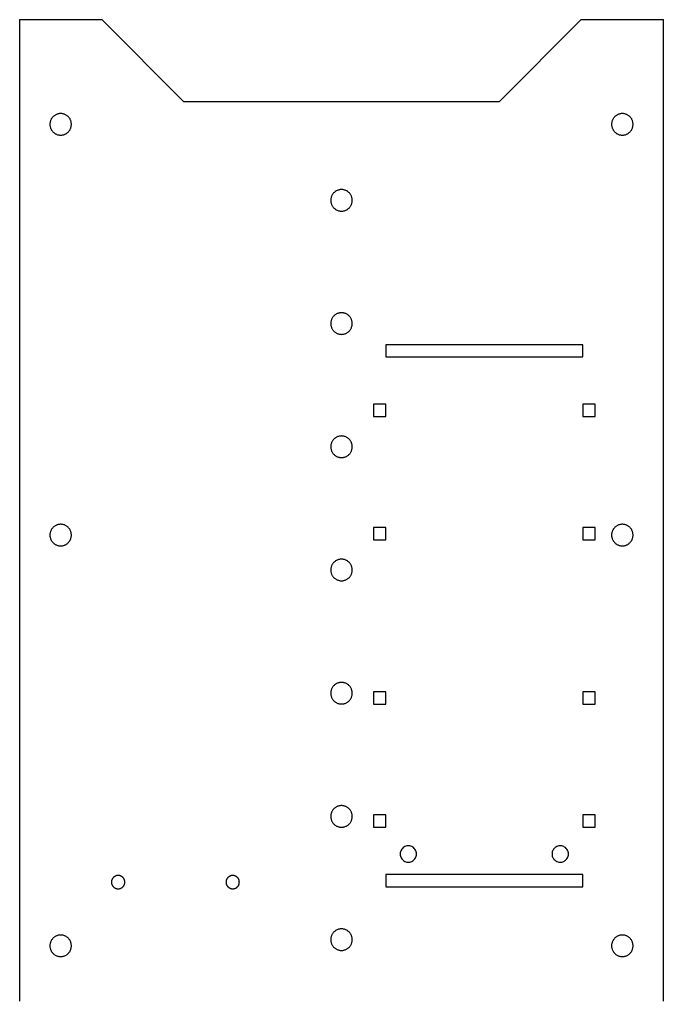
# Model space of a CAD drawing. Extents: x 0 to 785, y 0 to 479.
# Drawn here: x 628 to 784.8, y 239.4 to 478.1 of the extents above; entities that cross this region are included whole.
import ezdxf

# ---------------------------------------------------------------- set-up
doc = ezdxf.new("R2010")
doc.units = 0
doc.layers.add('Layer_1', color=7, linetype='CONTINUOUS')

msp = doc.modelspace()

# ---------------------------------------------------------------- linework, layer by layer
at = {"layer": 'Layer_1', "color": 7}
for p, q in [((628.046677, 478.141093), (648.046679, 478.141093)), ((628.046677, 478.141093), (628.046677, 239.141103)), ((648.046679, 478.141093), (668.046678, 458.141105)), ((744.846677, 458.141105), (764.846677, 478.141093)), ((764.846677, 478.141093), (784.846679, 478.141093)), ((784.846679, 239.141103), (784.846679, 478.141093)), ((744.846677, 458.141105), (668.046678, 458.141105)), ((640.671679, 452.641102), (640.671679, 452.641102)), ((777.471679, 452.641102), (777.471679, 452.641102)), ((709.071678, 434.141097), (709.071678, 434.141097)), ((709.071678, 404.1411), (709.071678, 404.1411)), ((765.223187, 398.998241), (717.223187, 398.998241)), ((717.223187, 398.998241), (717.223187, 395.998247)), ((765.223187, 395.998247), (765.223187, 398.998241)), ((717.223187, 395.998247), (765.223187, 395.998247)), ((717.223187, 384.498228), (714.223187, 384.498228)), ((714.223187, 384.498228), (714.223187, 381.498234)), ((717.223187, 381.498234), (717.223187, 384.498228)), ((768.223186, 384.498228), (765.223187, 384.498228)), ((765.223187, 384.498228), (765.223187, 381.498234)), ((768.223186, 381.498234), (768.223186, 384.498228)), ((714.223187, 381.498234), (717.223187, 381.498234)), ((765.223187, 381.498234), (768.223186, 381.498234)), ((709.071678, 374.141101), (709.071678, 374.141101)), ((717.223187, 354.498231), (714.223187, 354.498231)), ((714.223187, 354.498231), (714.223187, 351.498237)), ((717.223187, 351.498237), (717.223187, 354.498231)), ((768.223186, 354.498231), (765.223187, 354.498231)), ((765.223187, 354.498231), (765.223187, 351.498237)), ((768.223186, 351.498237), (768.223186, 354.498231)), ((640.671679, 352.641102), (640.671679, 352.641102)), ((714.223187, 351.498237), (717.223187, 351.498237)), ((765.223187, 351.498237), (768.223186, 351.498237)), ((777.471679, 352.641102), (777.471679, 352.641102)), ((709.071678, 344.141102), (709.071678, 344.141102)), ((709.071678, 314.141103), (709.071678, 314.141103)), ((717.223187, 314.498232), (714.223187, 314.498232)), ((714.223187, 314.498232), (714.223187, 311.498233)), ((717.223187, 311.498233), (717.223187, 314.498232)), ((768.223186, 314.498232), (765.223187, 314.498232)), ((765.223187, 314.498232), (765.223187, 311.498233)), ((768.223186, 311.498233), (768.223186, 314.498232)), ((714.223187, 311.498233), (717.223187, 311.498233)), ((765.223187, 311.498233), (768.223186, 311.498233)), ((717.223187, 284.498233), (714.223187, 284.498233)), ((714.223187, 284.498233), (714.223187, 281.498233)), ((717.223187, 281.498233), (717.223187, 284.498233)), ((768.223186, 284.498233), (765.223187, 284.498233)), ((765.223187, 284.498233), (765.223187, 281.498233)), ((768.223186, 281.498233), (768.223186, 284.498233)), ((709.071678, 284.1411), (709.071678, 284.1411)), ((714.223187, 281.498233), (717.223187, 281.498233)), ((765.223187, 281.498233), (768.223186, 281.498233)), ((720.738987, 275.248933), (720.723182, 274.998232)), ((720.723188, 274.998232), (720.738993, 274.747534)), ((720.785985, 275.495635), (720.738987, 275.248933)), ((720.738987, 274.747534), (720.785985, 274.500832)), ((720.863687, 275.734533), (720.785985, 275.495635)), ((720.970587, 275.961733), (720.863687, 275.734533)), ((721.105187, 276.173834), (720.970587, 275.961733)), ((721.265286, 276.367334), (721.105187, 276.173834)), ((721.448386, 276.539233), (721.265286, 276.367334)), ((721.651586, 276.686934), (721.448386, 276.539233)), ((721.871689, 276.807934), (721.651586, 276.686934)), ((722.105188, 276.900334), (721.871689, 276.807934)), ((722.348387, 276.962832), (722.105188, 276.900334)), ((722.597587, 276.994333), (722.348387, 276.962832)), ((722.848787, 276.994333), (722.597587, 276.994333)), ((723.097987, 276.962832), (722.848787, 276.994333)), ((723.341186, 276.900334), (723.097987, 276.962832)), ((723.574787, 276.807934), (723.341186, 276.900334)), ((723.794886, 276.686934), (723.574787, 276.807934)), ((723.998086, 276.539233), (723.794886, 276.686934)), ((724.181085, 276.367334), (723.998086, 276.539233)), ((724.341187, 276.173834), (724.181085, 276.367334)), ((724.475787, 275.961733), (724.341187, 276.173834)), ((724.582786, 275.734533), (724.475787, 275.961733)), ((724.660386, 275.495635), (724.582786, 275.734533)), ((724.707387, 275.248933), (724.660386, 275.495635)), ((724.660386, 274.500832), (724.707387, 274.747534)), ((724.723186, 274.998232), (724.707381, 275.248933)), ((724.707387, 274.747534), (724.723191, 274.998232)), ((757.738986, 275.248933), (757.723187, 274.998232)), ((757.723187, 274.998232), (757.738986, 274.747534)), ((757.785987, 275.495635), (757.738986, 275.248933)), ((757.738986, 274.747534), (757.785987, 274.500832)), ((757.863586, 275.734533), (757.785987, 275.495635)), ((757.970587, 275.961733), (757.863586, 275.734533)), ((758.105186, 276.173834), (757.970587, 275.961733)), ((758.265287, 276.367334), (758.105186, 276.173834)), ((758.448287, 276.539233), (758.265287, 276.367334)), ((758.651487, 276.686934), (758.448287, 276.539233)), ((758.871587, 276.807934), (758.651487, 276.686934)), ((759.105186, 276.900334), (758.871587, 276.807934)), ((759.348387, 276.962832), (759.105186, 276.900334)), ((759.597587, 276.994333), (759.348387, 276.962832)), ((759.848786, 276.994333), (759.597587, 276.994333)), ((760.097987, 276.962832), (759.848786, 276.994333)), ((760.341187, 276.900334), (760.097987, 276.962832)), ((760.574687, 276.807934), (760.341187, 276.900334)), ((760.794787, 276.686934), (760.574687, 276.807934)), ((760.997987, 276.539233), (760.794787, 276.686934)), ((761.181087, 276.367334), (760.997987, 276.539233)), ((761.341187, 276.173834), (761.181087, 276.367334)), ((761.475787, 275.961733), (761.341187, 276.173834)), ((761.582687, 275.734533), (761.475787, 275.961733)), ((761.660387, 275.495635), (761.582687, 275.734533)), ((761.707387, 275.248933), (761.660387, 275.495635)), ((761.660387, 274.500832), (761.707387, 274.747534)), ((761.723186, 274.998232), (761.707387, 275.248933)), ((761.707387, 274.747534), (761.723186, 274.998232)), ((720.785985, 274.500832), (720.863687, 274.262033)), ((720.863687, 274.262033), (720.970587, 274.034734)), ((720.970587, 274.034734), (721.105187, 273.822633)), ((721.105187, 273.822633), (721.265286, 273.629133)), ((721.265286, 273.629133), (721.448386, 273.457234)), ((721.448386, 273.457234), (721.651586, 273.309632)), ((721.651586, 273.309632), (721.871689, 273.188635)), ((721.871689, 273.188635), (722.105188, 273.096133)), ((722.105188, 273.096133), (722.348387, 273.033632)), ((722.348387, 273.033632), (722.597587, 273.002232)), ((722.597587, 273.002232), (722.848787, 273.002232)), ((722.848787, 273.002232), (723.097987, 273.033632)), ((723.097987, 273.033632), (723.341186, 273.096133)), ((723.341186, 273.096133), (723.574787, 273.188635)), ((723.574787, 273.188635), (723.794886, 273.309632)), ((723.794886, 273.309632), (723.998086, 273.457234)), ((723.998086, 273.457234), (724.181085, 273.629133)), ((724.181085, 273.629133), (724.341187, 273.822633)), ((724.341187, 273.822633), (724.475787, 274.034734)), ((724.475787, 274.034734), (724.582786, 274.262033)), ((724.582786, 274.262033), (724.660386, 274.500832)), ((757.785987, 274.500832), (757.863586, 274.262033)), ((757.863586, 274.262033), (757.970587, 274.034734)), ((757.970587, 274.034734), (758.105186, 273.822633)), ((758.105186, 273.822633), (758.265287, 273.629133)), ((758.265287, 273.629133), (758.448287, 273.457234)), ((758.448287, 273.457234), (758.651487, 273.309632)), ((758.651487, 273.309632), (758.871587, 273.188635)), ((758.871587, 273.188635), (759.105186, 273.096133)), ((759.105186, 273.096133), (759.348387, 273.033632)), ((759.348387, 273.033632), (759.597587, 273.002232)), ((759.597587, 273.002232), (759.848786, 273.002232)), ((759.848786, 273.002232), (760.097987, 273.033632)), ((760.097987, 273.033632), (760.341187, 273.096133)), ((760.341187, 273.096133), (760.574687, 273.188635)), ((760.574687, 273.188635), (760.794787, 273.309632)), ((760.794787, 273.309632), (760.997987, 273.457234)), ((760.997987, 273.457234), (761.181087, 273.629133)), ((761.181087, 273.629133), (761.341187, 273.822633)), ((761.341187, 273.822633), (761.475787, 274.034734)), ((761.475787, 274.034734), (761.582687, 274.262033)), ((761.582687, 274.262033), (761.660387, 274.500832)), ((765.223187, 269.998234), (717.223187, 269.998234)), ((717.223187, 269.998234), (717.223187, 266.998234)), ((765.223187, 266.998234), (765.223187, 269.998234)), ((653.671678, 268.141101), (653.671678, 268.141101)), ((681.571679, 268.141101), (681.571679, 268.141101)), ((717.223187, 266.998234), (765.223187, 266.998234)), ((709.071678, 254.141101), (709.071678, 254.141101)), ((640.671679, 252.641101), (640.671679, 252.641101)), ((777.471679, 252.641101), (777.471679, 252.641101))]:
    msp.add_line(p, q, dxfattribs=at)
for points, knots in [([(640.671679, 452.641102), (640.66124, 452.53894), (640.640435, 452.335333), (640.594612, 452.032627), (640.51936, 451.737734), (640.401461, 451.458002), (640.248205, 451.196275), (640.063954, 450.952634), (639.853282, 450.729861), (639.618252, 450.5318), (639.362131, 450.362427), (639.087541, 450.224715), (638.798547, 450.119862), (638.500648, 450.049564), (638.198116, 450.014691), (637.895151, 450.014686), (637.592735, 450.049554), (637.294992, 450.119878), (637.006028, 450.224785), (636.73116, 450.362539), (636.474422, 450.531694), (636.239086, 450.729492), (636.029308, 450.952209), (635.847892, 451.196708), (635.696408, 451.459084), (635.575373, 451.738445), (635.48739, 452.031482), (635.433762, 452.334188), (635.415634, 452.641102), (635.433762, 452.948016), (635.48739, 453.250723), (635.575373, 453.543759), (635.696408, 453.82312), (635.847892, 454.085496), (636.029307, 454.329995), (636.239087, 454.552711), (636.474423, 454.750508), (636.731159, 454.919665), (637.006029, 455.057419), (637.294992, 455.162326), (637.592734, 455.232651), (637.895151, 455.267516), (638.198116, 455.267512), (638.500649, 455.232641), (638.798547, 455.162342), (639.087541, 455.05749), (639.362132, 454.919777), (639.618252, 454.750403), (639.853282, 454.552342), (640.063954, 454.329569), (640.248206, 454.085929), (640.401463, 453.824203), (640.51936, 453.544469), (640.594613, 453.249577), (640.640435, 452.946871), (640.66124, 452.743265), (640.671679, 452.641102)], [0, 0, 0, 0, 0.308069, 0.613972, 0.91778, 1.218456, 1.521441, 1.825431, 2.13292, 2.439392, 2.745487, 3.051953, 3.358798, 3.665707, 3.968088, 4.270376, 4.572624, 4.879312, 5.18607, 5.492818, 5.79956, 6.106311, 6.413019, 6.715321, 7.017637, 7.319939, 7.62665, 7.933403, 8.240141, 8.546879, 8.853633, 9.160344, 9.462646, 9.764961, 10.067263, 10.37397, 10.680721, 10.987464, 11.294212, 11.60097, 11.907658, 12.209906, 12.512194, 12.814575, 13.121484, 13.428329, 13.734794, 14.04089, 14.347362, 14.654851, 14.958841, 15.261826, 15.562502, 15.86631, 16.172213, 16.480282, 16.480282, 16.480282, 16.480282]), ([(777.471679, 452.641102), (777.46124, 452.53894), (777.440435, 452.335333), (777.394612, 452.032627), (777.31936, 451.737734), (777.201461, 451.458001), (777.048204, 451.196275), (776.863952, 450.952635), (776.653281, 450.72986), (776.41825, 450.531799), (776.162129, 450.362428), (775.887539, 450.224714), (775.598546, 450.119862), (775.300648, 450.049564), (774.998115, 450.01469), (774.69515, 450.014688), (774.392734, 450.049553), (774.094991, 450.119878), (773.806027, 450.224785), (773.531157, 450.362538), (773.27442, 450.531695), (773.039086, 450.729493), (772.829306, 450.952209), (772.64789, 451.196708), (772.496408, 451.459084), (772.375373, 451.738445), (772.287389, 452.031481), (772.233762, 452.334188), (772.215634, 452.641102), (772.233762, 452.948016), (772.287389, 453.250723), (772.375373, 453.543759), (772.496407, 453.82312), (772.64789, 454.085496), (772.829305, 454.329995), (773.039086, 454.55271), (773.274421, 454.750508), (773.531157, 454.919666), (773.806027, 455.057419), (774.094991, 455.162326), (774.392734, 455.232651), (774.69515, 455.267516), (774.998115, 455.267513), (775.300648, 455.232641), (775.598546, 455.162342), (775.887539, 455.05749), (776.162129, 454.919777), (776.418249, 454.750403), (776.653281, 454.552343), (776.863952, 454.329569), (777.048204, 454.085929), (777.201461, 453.824203), (777.31936, 453.54447), (777.394612, 453.249577), (777.440435, 452.946871), (777.46124, 452.743265), (777.471679, 452.641102)], [0, 0, 0, 0, 0.308069, 0.613972, 0.91778, 1.218456, 1.521442, 1.825431, 2.132922, 2.439394, 2.745489, 3.051954, 3.358798, 3.665707, 3.968088, 4.270376, 4.572623, 4.879312, 5.186071, 5.49282, 5.799562, 6.106313, 6.41302, 6.715322, 7.017637, 7.319939, 7.62665, 7.933403, 8.240141, 8.546879, 8.853633, 9.160344, 9.462646, 9.764961, 10.067262, 10.373969, 10.68072, 10.987462, 11.294212, 11.600971, 11.907659, 12.209906, 12.512195, 12.814575, 13.121484, 13.428328, 13.734793, 14.040889, 14.347361, 14.654851, 14.95884, 15.261826, 15.562502, 15.86631, 16.172213, 16.480282, 16.480282, 16.480282, 16.480282]), ([(709.071678, 434.141097), (709.061239, 434.038935), (709.040434, 433.83533), (708.994611, 433.532628), (708.919358, 433.237738), (708.801461, 432.958007), (708.648205, 432.696284), (708.463952, 432.452649), (708.25328, 432.229879), (708.018249, 432.031821), (707.762129, 431.86245), (707.48754, 431.724737), (707.198547, 431.619884), (706.900648, 431.549587), (706.598116, 431.514712), (706.295151, 431.514709), (705.992735, 431.549577), (705.694992, 431.619901), (705.406027, 431.724808), (705.131159, 431.862562), (704.874422, 432.031716), (704.639087, 432.229511), (704.429306, 432.452223), (704.24789, 432.696718), (704.096407, 432.95909), (703.975375, 433.238449), (703.88739, 433.531481), (703.833763, 433.834185), (703.815636, 434.141098), (703.833764, 434.448011), (703.887391, 434.750717), (703.975375, 435.043753), (704.096407, 435.323115), (704.247891, 435.585491), (704.429306, 435.82999), (704.639086, 436.052706), (704.874421, 436.250504), (705.131158, 436.41966), (705.406028, 436.557414), (705.694992, 436.662321), (705.992735, 436.732645), (706.295151, 436.767513), (706.598116, 436.76751), (706.900648, 436.732634), (707.198547, 436.662337), (707.48754, 436.557484), (707.76213, 436.419772), (708.018251, 436.250399), (708.253281, 436.052337), (708.463952, 435.829564), (708.648204, 435.585924), (708.801461, 435.324198), (708.919358, 435.044464), (708.994611, 434.749572), (709.040434, 434.446866), (709.061239, 434.243259), (709.071678, 434.141097)], [0, 0, 0, 0, 0.308066, 0.613966, 0.917772, 1.218445, 1.521427, 1.825413, 2.1329, 2.439371, 2.745464, 3.051929, 3.358773, 3.665684, 3.968063, 4.270351, 4.572598, 4.879288, 5.186047, 5.492795, 5.799536, 6.106285, 6.41299, 6.715288, 7.0176, 7.319899, 7.626607, 7.933358, 8.240093, 8.546831, 8.853585, 9.160296, 9.462597, 9.764912, 10.067214, 10.373921, 10.680672, 10.987415, 11.294164, 11.600923, 11.907612, 12.209859, 12.512147, 12.814526, 13.121436, 13.428281, 13.734746, 14.040841, 14.347313, 14.654803, 14.958792, 15.261778, 15.562453, 15.866262, 16.172165, 16.480233, 16.480233, 16.480233, 16.480233]), ([(709.071678, 404.1411), (709.061239, 404.038938), (709.040434, 403.835331), (708.994611, 403.532626), (708.919358, 403.237733), (708.801461, 402.957999), (708.648204, 402.696273), (708.463952, 402.452633), (708.253281, 402.22986), (708.018251, 402.031798), (707.76213, 401.862426), (707.487541, 401.724712), (707.198547, 401.61986), (706.900648, 401.549563), (706.598116, 401.514687), (706.295151, 401.514684), (705.992735, 401.549552), (705.694992, 401.619876), (705.406028, 401.724784), (705.131158, 401.862537), (704.874421, 402.031694), (704.639086, 402.229492), (704.429306, 402.452207), (704.247891, 402.696706), (704.096409, 402.959082), (703.975374, 403.238443), (703.887391, 403.53148), (703.833764, 403.834186), (703.815636, 404.1411), (703.833764, 404.448015), (703.887391, 404.750721), (703.975375, 405.043757), (704.096407, 405.323119), (704.247891, 405.585494), (704.429306, 405.829993), (704.639086, 406.052709), (704.874421, 406.250506), (705.131158, 406.419664), (705.406028, 406.557417), (705.694992, 406.662324), (705.992735, 406.732649), (706.295151, 406.767514), (706.598115, 406.767511), (706.900648, 406.732638), (707.198547, 406.662341), (707.487541, 406.557488), (707.762131, 406.419775), (708.01825, 406.250401), (708.253281, 406.052341), (708.463953, 405.829568), (708.648204, 405.585928), (708.801461, 405.324201), (708.919358, 405.044468), (708.994611, 404.749575), (709.040434, 404.446869), (709.061239, 404.243263), (709.071678, 404.1411)], [0, 0, 0, 0, 0.308069, 0.613972, 0.91778, 1.218456, 1.521441, 1.825431, 2.13292, 2.439393, 2.745488, 3.051952, 3.358796, 3.665707, 3.968087, 4.270375, 4.572621, 4.87931, 5.18607, 5.492819, 5.799562, 6.106313, 6.413019, 6.715321, 7.017636, 7.319937, 7.626648, 7.933402, 8.24014, 8.546878, 8.853631, 9.160342, 9.462644, 9.764959, 10.067261, 10.373967, 10.680718, 10.987461, 11.29421, 11.60097, 11.907659, 12.209905, 12.512193, 12.814572, 13.121483, 13.428328, 13.734792, 14.040888, 14.347359, 14.654849, 14.958838, 15.261824, 15.562499, 15.866308, 16.172211, 16.480279, 16.480279, 16.480279, 16.480279]), ([(709.071678, 374.141101), (709.061239, 374.038939), (709.040434, 373.835334), (708.994611, 373.53263), (708.919358, 373.237739), (708.801461, 372.958006), (708.648205, 372.69628), (708.463952, 372.452642), (708.253281, 372.229869), (708.018251, 372.031809), (707.76213, 371.862438), (707.48754, 371.724725), (707.198547, 371.619872), (706.900648, 371.549578), (706.598116, 371.514702), (706.295151, 371.514699), (705.992736, 371.549568), (705.694992, 371.619889), (705.406028, 371.724796), (705.131159, 371.862549), (704.874421, 372.031704), (704.639085, 372.229501), (704.429306, 372.452217), (704.24789, 372.696714), (704.096407, 372.959088), (703.975376, 373.23845), (703.887389, 373.531484), (703.833763, 373.834189), (703.815636, 374.141101), (703.833764, 374.448014), (703.887391, 374.750719), (703.975376, 375.043753), (704.096407, 375.323115), (704.24789, 375.585489), (704.429307, 375.829986), (704.639085, 376.052701), (704.874421, 376.250498), (705.131158, 376.419653), (705.406027, 376.557407), (705.694992, 376.662314), (705.992735, 376.732638), (706.295151, 376.767506), (706.598116, 376.767503), (706.900648, 376.732627), (707.198547, 376.66233), (707.48754, 376.557477), (707.76213, 376.419764), (708.018251, 376.250393), (708.253281, 376.052333), (708.463952, 375.82956), (708.648205, 375.585922), (708.801462, 375.324197), (708.919358, 375.044464), (708.994611, 374.749572), (709.040434, 374.446868), (709.061239, 374.243263), (709.071678, 374.141101)], [0, 0, 0, 0, 0.308067, 0.613968, 0.917775, 1.21845, 1.521435, 1.825423, 2.132912, 2.439383, 2.745478, 3.051943, 3.358787, 3.665697, 3.968076, 4.270364, 4.572611, 4.879299, 5.186058, 5.492808, 5.799549, 6.1063, 6.413007, 6.715307, 7.017621, 7.319922, 7.626632, 7.933384, 8.24012, 8.546857, 8.853608, 9.160317, 9.462619, 9.764933, 10.067233, 10.373939, 10.68069, 10.987432, 11.29418, 11.600939, 11.907629, 12.209875, 12.512164, 12.814543, 13.121453, 13.428298, 13.734763, 14.040857, 14.347329, 14.654818, 14.958805, 15.261789, 15.562466, 15.866273, 16.172174, 16.480241, 16.480241, 16.480241, 16.480241]), ([(640.671679, 352.641102), (640.66124, 352.53894), (640.640435, 352.335335), (640.594613, 352.032631), (640.51936, 351.737739), (640.401461, 351.458007), (640.248205, 351.196281), (640.063953, 350.952643), (639.853282, 350.72987), (639.618252, 350.53181), (639.362131, 350.362438), (639.087541, 350.224725), (638.798548, 350.119872), (638.500649, 350.049575), (638.198116, 350.0147), (637.89515, 350.014697), (637.592735, 350.049565), (637.294992, 350.119889), (637.006028, 350.224796), (636.73116, 350.36255), (636.474422, 350.531705), (636.239087, 350.729502), (636.029308, 350.952217), (635.847891, 351.196714), (635.696408, 351.459089), (635.575373, 351.73845), (635.48739, 352.031484), (635.433762, 352.334189), (635.415634, 352.641101), (635.433762, 352.948014), (635.48739, 353.250719), (635.575373, 353.543754), (635.696408, 353.823114), (635.847891, 354.085489), (636.029308, 354.329986), (636.239087, 354.552702), (636.474422, 354.750499), (636.73116, 354.919653), (637.006028, 355.057407), (637.294992, 355.162314), (637.592735, 355.232639), (637.895151, 355.267506), (638.198116, 355.267501), (638.500649, 355.232629), (638.798548, 355.162331), (639.087542, 355.05748), (639.362131, 354.919765), (639.618252, 354.750394), (639.853282, 354.552333), (640.063954, 354.329561), (640.248205, 354.085921), (640.401461, 353.824196), (640.51936, 353.544464), (640.594613, 353.249573), (640.640435, 352.946869), (640.66124, 352.743263), (640.671679, 352.641102)], [0, 0, 0, 0, 0.308067, 0.613968, 0.917775, 1.218451, 1.521435, 1.825423, 2.132912, 2.439383, 2.745478, 3.051943, 3.358787, 3.665697, 3.968078, 4.270366, 4.572614, 4.879302, 5.18606, 5.492809, 5.799551, 6.106301, 6.413008, 6.715308, 7.017623, 7.319925, 7.626633, 7.933385, 8.240122, 8.546858, 8.85361, 9.160319, 9.462621, 9.764936, 10.067236, 10.373943, 10.680693, 10.987435, 11.294184, 11.600942, 11.90763, 12.209878, 12.512166, 12.814546, 13.121457, 13.428301, 13.734766, 14.040861, 14.347332, 14.654821, 14.95881, 15.261794, 15.562469, 15.866276, 16.172177, 16.480244, 16.480244, 16.480244, 16.480244]), ([(777.471679, 352.641102), (777.46124, 352.53894), (777.440435, 352.335335), (777.394612, 352.032631), (777.31936, 351.737739), (777.201461, 351.458007), (777.048204, 351.196281), (776.863951, 350.952643), (776.65328, 350.72987), (776.418249, 350.53181), (776.162128, 350.362438), (775.887539, 350.224725), (775.598546, 350.119873), (775.300648, 350.049575), (774.998115, 350.0147), (774.69515, 350.014697), (774.392734, 350.049565), (774.094991, 350.119889), (773.806027, 350.224796), (773.531158, 350.362549), (773.274421, 350.531705), (773.039086, 350.729502), (772.829306, 350.952217), (772.647891, 351.196715), (772.496407, 351.45909), (772.375374, 351.73845), (772.287389, 352.031485), (772.233762, 352.334189), (772.215634, 352.641102), (772.233762, 352.948014), (772.287389, 353.250719), (772.375374, 353.543753), (772.496408, 353.823114), (772.64789, 354.085489), (772.829306, 354.329986), (773.039086, 354.552701), (773.274421, 354.750498), (773.531157, 354.919654), (773.806027, 355.057407), (774.094991, 355.162314), (774.392734, 355.232639), (774.69515, 355.267505), (774.998115, 355.267503), (775.300648, 355.232628), (775.598546, 355.162331), (775.887539, 355.057478), (776.162128, 354.919765), (776.418249, 354.750394), (776.65328, 354.552334), (776.863951, 354.329561), (777.048204, 354.085922), (777.201461, 353.824197), (777.31936, 353.544464), (777.394612, 353.249573), (777.440435, 352.946869), (777.46124, 352.743263), (777.471679, 352.641102)], [0, 0, 0, 0, 0.308067, 0.613968, 0.917775, 1.218451, 1.521435, 1.825424, 2.132913, 2.439385, 2.74548, 3.051944, 3.358788, 3.665697, 3.968078, 4.270366, 4.572613, 4.879302, 5.186061, 5.49281, 5.799551, 6.106302, 6.413008, 6.715309, 7.017624, 7.319925, 7.626634, 7.933386, 8.240122, 8.546858, 8.85361, 9.160319, 9.46262, 9.764935, 10.067235, 10.373942, 10.680692, 10.987433, 11.294183, 11.600942, 11.90763, 12.209877, 12.512166, 12.814546, 13.121455, 13.428299, 13.734764, 14.040858, 14.34733, 14.65482, 14.958808, 15.261793, 15.562468, 15.866275, 16.172176, 16.480243, 16.480243, 16.480243, 16.480243]), ([(709.071678, 344.141102), (709.061239, 344.03894), (709.040434, 343.835334), (708.994611, 343.53263), (708.919358, 343.23774), (708.801461, 342.958007), (708.648204, 342.696282), (708.463952, 342.452643), (708.253281, 342.22987), (708.018251, 342.03181), (707.76213, 341.862439), (707.487541, 341.724725), (707.198547, 341.619873), (706.900648, 341.549575), (706.598115, 341.514703), (706.295151, 341.514699), (705.992735, 341.549564), (705.694992, 341.619889), (705.406027, 341.724796), (705.131159, 341.86255), (704.874421, 342.031705), (704.639085, 342.229502), (704.429306, 342.452217), (704.247891, 342.696715), (704.096407, 342.95909), (703.975375, 343.238451), (703.887389, 343.531485), (703.833763, 343.834189), (703.815636, 344.141102), (703.833763, 344.448014), (703.887389, 344.750719), (703.975376, 345.043753), (704.096407, 345.323115), (704.24789, 345.585489), (704.429306, 345.829986), (704.639085, 346.052702), (704.874421, 346.250499), (705.131159, 346.419654), (705.406028, 346.557407), (705.694992, 346.662314), (705.992735, 346.732635), (706.29515, 346.767504), (706.598115, 346.767501), (706.900647, 346.732625), (707.198548, 346.662331), (707.487541, 346.557478), (707.76213, 346.419765), (708.018251, 346.250394), (708.253281, 346.052333), (708.463952, 345.829561), (708.648204, 345.585921), (708.801461, 345.324196), (708.919358, 345.044464), (708.994611, 344.749573), (709.040434, 344.446869), (709.061239, 344.243264), (709.071678, 344.141102)], [0, 0, 0, 0, 0.308068, 0.613969, 0.917775, 1.21845, 1.521434, 1.825423, 2.132912, 2.439383, 2.745478, 3.051942, 3.358787, 3.665698, 3.968077, 4.270365, 4.572611, 4.879301, 5.18606, 5.492809, 5.799551, 6.106301, 6.413008, 6.715309, 7.017623, 7.319923, 7.626633, 7.933385, 8.240121, 8.546856, 8.853608, 9.160318, 9.462619, 9.764934, 10.067234, 10.37394, 10.680691, 10.987433, 11.294182, 11.600941, 11.907629, 12.209875, 12.512163, 12.814543, 13.121454, 13.428298, 13.734762, 14.040857, 14.347328, 14.654817, 14.958806, 15.261791, 15.562465, 15.866272, 16.172173, 16.48024, 16.48024, 16.48024, 16.48024]), ([(709.071678, 314.141103), (709.061239, 314.038941), (709.040434, 313.835335), (708.994611, 313.532631), (708.919358, 313.23774), (708.801462, 312.958007), (708.648205, 312.696281), (708.463952, 312.452643), (708.253281, 312.229871), (708.018251, 312.031811), (707.76213, 311.862439), (707.48754, 311.724726), (707.198547, 311.619873), (706.900648, 311.549576), (706.598116, 311.514701), (706.295151, 311.514697), (705.992735, 311.549566), (705.694992, 311.61989), (705.406027, 311.724797), (705.131158, 311.862551), (704.874421, 312.031706), (704.639085, 312.229503), (704.429307, 312.452218), (704.24789, 312.696714), (704.096407, 312.959089), (703.975375, 313.238451), (703.887391, 313.531486), (703.833764, 313.83419), (703.815636, 314.141103), (703.833763, 314.448015), (703.887389, 314.75072), (703.975376, 315.043754), (704.096407, 315.323115), (704.24789, 315.58549), (704.429306, 315.829987), (704.639085, 316.052702), (704.874421, 316.250499), (705.131159, 316.419654), (705.406028, 316.557408), (705.694992, 316.662315), (705.992735, 316.732636), (706.29515, 316.767505), (706.598115, 316.767501), (706.900647, 316.732625), (707.198548, 316.662331), (707.487541, 316.557479), (707.76213, 316.419766), (708.018251, 316.250395), (708.253281, 316.052334), (708.463952, 315.829562), (708.648205, 315.585923), (708.801461, 315.324198), (708.919358, 315.044465), (708.994611, 314.749574), (709.040434, 314.44687), (709.061239, 314.243264), (709.071678, 314.141103)], [0, 0, 0, 0, 0.308067, 0.613968, 0.917775, 1.218451, 1.521435, 1.825423, 2.132912, 2.439383, 2.745478, 3.051943, 3.358787, 3.665698, 3.968077, 4.270365, 4.572612, 4.879302, 5.186061, 5.492809, 5.799551, 6.106302, 6.413008, 6.715308, 7.017622, 7.319924, 7.626633, 7.933385, 8.240121, 8.546857, 8.853609, 9.160318, 9.462619, 9.764934, 10.067234, 10.373941, 10.680691, 10.987433, 11.294182, 11.600941, 11.90763, 12.209876, 12.512163, 12.814544, 13.121454, 13.428299, 13.734763, 14.040858, 14.347329, 14.654818, 14.958806, 15.261791, 15.562466, 15.866273, 16.172174, 16.480241, 16.480241, 16.480241, 16.480241]), ([(709.071678, 284.1411), (709.061239, 284.038939), (709.040434, 283.835333), (708.994611, 283.532629), (708.919358, 283.237738), (708.801461, 282.958005), (708.648205, 282.69628), (708.463952, 282.452641), (708.253281, 282.229869), (708.018251, 282.031808), (707.76213, 281.862437), (707.48754, 281.724724), (707.198547, 281.619872), (706.900648, 281.549577), (706.598115, 281.514704), (706.295151, 281.5147), (705.992736, 281.549566), (705.694992, 281.619888), (705.406028, 281.724795), (705.131159, 281.862549), (704.874421, 282.031704), (704.639085, 282.229501), (704.429306, 282.452216), (704.24789, 282.696713), (704.096407, 282.959088), (703.975376, 283.238449), (703.887389, 283.531483), (703.833763, 283.834187), (703.815636, 284.1411), (703.833763, 284.448013), (703.88739, 284.750719), (703.975375, 285.043754), (704.096407, 285.323115), (704.247891, 285.58549), (704.429305, 285.829988), (704.639086, 286.052701), (704.874421, 286.250497), (705.131159, 286.419653), (705.406029, 286.557406), (705.694993, 286.662313), (705.992735, 286.732638), (706.295151, 286.767503), (706.598115, 286.7675), (706.900648, 286.732627), (707.198547, 286.662329), (707.487541, 286.557477), (707.76213, 286.419763), (708.01825, 286.250393), (708.253281, 286.052333), (708.463953, 285.829562), (708.648204, 285.585923), (708.801461, 285.324198), (708.919358, 285.044465), (708.994611, 284.749573), (709.040434, 284.446869), (709.061239, 284.243263), (709.071678, 284.1411)], [0, 0, 0, 0, 0.308067, 0.613968, 0.917775, 1.21845, 1.521435, 1.825423, 2.132912, 2.439383, 2.745478, 3.051943, 3.358787, 3.665697, 3.968076, 4.270364, 4.572611, 4.879299, 5.186058, 5.492807, 5.799549, 6.1063, 6.413006, 6.715306, 7.017621, 7.319922, 7.626631, 7.933382, 8.240119, 8.546855, 8.853608, 9.160319, 9.46262, 9.764934, 10.067235, 10.37394, 10.68069, 10.987432, 11.294182, 11.600941, 11.907629, 12.209875, 12.512164, 12.814543, 13.121454, 13.428299, 13.734762, 14.040857, 14.347328, 14.654816, 14.958805, 15.261789, 15.562463, 15.866272, 16.172173, 16.480241, 16.480241, 16.480241, 16.480241]), ([(653.671678, 268.141101), (653.665216, 268.077858), (653.652336, 267.951817), (653.62397, 267.764429), (653.577387, 267.581877), (653.504401, 267.40871), (653.409528, 267.246689), (653.295468, 267.095864), (653.165052, 266.957959), (653.019556, 266.835351), (652.861005, 266.730502), (652.691021, 266.645251), (652.512121, 266.580342), (652.327707, 266.536825), (652.140425, 266.515236), (651.952876, 266.515234), (651.765666, 266.536818), (651.581349, 266.580352), (651.402467, 266.645295), (651.23231, 266.730571), (651.073376, 266.835286), (650.927692, 266.957731), (650.797828, 267.095601), (650.685524, 267.246957), (650.591749, 267.40938), (650.516822, 267.582317), (650.462357, 267.76372), (650.429159, 267.951108), (650.417937, 268.141101), (650.429159, 268.331095), (650.462357, 268.518483), (650.516822, 268.699886), (650.591749, 268.872823), (650.685524, 269.035246), (650.797828, 269.186602), (650.927692, 269.324472), (651.073376, 269.446917), (651.23231, 269.551632), (651.402467, 269.636908), (651.581349, 269.701851), (651.765666, 269.745384), (651.952876, 269.766969), (652.140425, 269.766967), (652.327707, 269.745378), (652.512121, 269.701861), (652.691021, 269.636952), (652.861005, 269.551701), (653.019556, 269.446852), (653.165052, 269.324243), (653.295467, 269.186336), (653.409529, 269.035513), (653.504402, 268.873493), (653.577387, 268.700326), (653.623971, 268.517774), (653.652338, 268.330386), (653.665216, 268.204344), (653.671678, 268.141101)], [0, 0, 0, 0, 0.190708, 0.380075, 0.568145, 0.754278, 0.941841, 1.130024, 1.320373, 1.510094, 1.699581, 1.889298, 2.079249, 2.269241, 2.456428, 2.643558, 2.830663, 3.020518, 3.210416, 3.400309, 3.590197, 3.78009, 3.969955, 4.157094, 4.344241, 4.531381, 4.721248, 4.911141, 5.101026, 5.29091, 5.480804, 5.670671, 5.85781, 6.044958, 6.232096, 6.421961, 6.611854, 6.801742, 6.991636, 7.181533, 7.371388, 7.558493, 7.745623, 7.932811, 8.122803, 8.312754, 8.50247, 8.691958, 8.881679, 9.072029, 9.260211, 9.447773, 9.633906, 9.821976, 10.011343, 10.202051, 10.202051, 10.202051, 10.202051]), ([(681.571679, 268.141101), (681.565216, 268.077858), (681.552337, 267.951817), (681.523971, 267.764429), (681.477384, 267.581877), (681.4044, 267.40871), (681.309526, 267.24669), (681.195465, 267.095867), (681.065051, 266.95796), (680.919556, 266.835351), (680.761005, 266.730502), (680.591021, 266.645251), (680.41212, 266.580342), (680.227707, 266.536825), (680.040426, 266.515236), (679.852876, 266.515234), (679.665667, 266.536818), (679.481349, 266.580352), (679.302466, 266.645295), (679.132308, 266.73057), (678.973376, 266.835287), (678.827692, 266.957732), (678.69783, 267.095603), (678.585524, 267.246958), (678.491749, 267.40938), (678.416822, 267.582317), (678.362357, 267.76372), (678.32916, 267.951108), (678.317938, 268.141101), (678.32916, 268.331095), (678.362357, 268.518483), (678.416822, 268.699886), (678.491749, 268.872823), (678.585525, 269.035246), (678.697828, 269.186602), (678.827693, 269.324472), (678.973376, 269.446916), (679.132308, 269.551633), (679.302466, 269.636908), (679.481349, 269.701851), (679.665667, 269.745384), (679.852876, 269.766969), (680.040426, 269.766967), (680.227707, 269.745378), (680.41212, 269.701861), (680.591021, 269.636952), (680.761005, 269.551701), (680.919555, 269.446851), (681.06505, 269.324243), (681.195465, 269.186336), (681.309526, 269.035513), (681.4044, 268.873493), (681.477384, 268.700325), (681.523971, 268.517774), (681.552337, 268.330386), (681.565216, 268.204344), (681.571679, 268.141101)], [0, 0, 0, 0, 0.190708, 0.380076, 0.568146, 0.754279, 0.94184, 1.130023, 1.320373, 1.510093, 1.69958, 1.889297, 2.079248, 2.269239, 2.456426, 2.643557, 2.830662, 3.020517, 3.210416, 3.40031, 3.590196, 3.78009, 3.969956, 4.157093, 4.344239, 4.531379, 4.721246, 4.911139, 5.101024, 5.290908, 5.480802, 5.670669, 5.857808, 6.044956, 6.232094, 6.421959, 6.611852, 6.801738, 6.991632, 7.181531, 7.371387, 7.558492, 7.745622, 7.932809, 8.1228, 8.312752, 8.502469, 8.691955, 8.881675, 9.072025, 9.260208, 9.447769, 9.633902, 9.821973, 10.01134, 10.202048, 10.202048, 10.202048, 10.202048]), ([(709.071678, 254.141101), (709.061239, 254.038939), (709.040434, 253.835334), (708.994611, 253.53263), (708.919358, 253.237739), (708.801461, 252.958006), (708.648205, 252.69628), (708.463952, 252.452642), (708.253281, 252.22987), (708.018251, 252.031809), (707.76213, 251.862438), (707.48754, 251.724725), (707.198547, 251.619872), (706.900648, 251.549578), (706.598116, 251.514702), (706.295151, 251.514699), (705.992736, 251.549568), (705.694992, 251.619889), (705.406028, 251.724796), (705.131159, 251.862549), (704.874421, 252.031704), (704.639085, 252.229501), (704.429306, 252.452217), (704.24789, 252.696714), (704.096407, 252.959088), (703.975376, 253.23845), (703.887389, 253.531484), (703.833763, 253.834189), (703.815636, 254.141101), (703.833764, 254.448014), (703.887391, 254.750718), (703.975375, 255.043753), (704.096407, 255.323114), (704.24789, 255.585489), (704.429306, 255.829986), (704.639085, 256.052701), (704.874421, 256.250498), (705.131158, 256.419653), (705.406027, 256.557407), (705.694992, 256.662314), (705.992735, 256.732638), (706.295151, 256.767506), (706.598116, 256.767503), (706.900648, 256.732627), (707.198547, 256.66233), (707.48754, 256.557477), (707.76213, 256.419765), (708.018251, 256.250393), (708.253281, 256.052333), (708.463952, 255.82956), (708.648205, 255.585922), (708.801461, 255.324196), (708.919358, 255.044463), (708.994611, 254.749572), (709.040434, 254.446868), (709.061239, 254.243263), (709.071678, 254.141101)], [0, 0, 0, 0, 0.308067, 0.613968, 0.917775, 1.21845, 1.521435, 1.825423, 2.132912, 2.439383, 2.745478, 3.051943, 3.358787, 3.665697, 3.968076, 4.270364, 4.572611, 4.879299, 5.186058, 5.492808, 5.799549, 6.1063, 6.413007, 6.715307, 7.017621, 7.319922, 7.626632, 7.933384, 8.24012, 8.546856, 8.853608, 9.160317, 9.462618, 9.764932, 10.067232, 10.373939, 10.68069, 10.987431, 11.29418, 11.600939, 11.907629, 12.209875, 12.512164, 12.814543, 13.121453, 13.428297, 13.734762, 14.040857, 14.347329, 14.654818, 14.958806, 15.26179, 15.562466, 15.866272, 16.172174, 16.480241, 16.480241, 16.480241, 16.480241]), ([(640.671679, 252.641101), (640.66124, 252.53894), (640.640435, 252.335334), (640.594613, 252.03263), (640.51936, 251.737739), (640.401461, 251.458007), (640.248205, 251.196281), (640.063953, 250.952642), (639.853282, 250.72987), (639.618252, 250.531809), (639.362131, 250.362438), (639.087541, 250.224726), (638.798547, 250.119875), (638.500648, 250.049578), (638.198116, 250.014703), (637.89515, 250.014699), (637.592735, 250.049567), (637.294993, 250.119889), (637.00603, 250.224796), (636.73116, 250.362549), (636.474422, 250.531705), (636.239087, 250.729501), (636.029308, 250.952217), (635.847891, 251.196714), (635.696408, 251.459089), (635.575373, 251.738449), (635.48739, 252.031484), (635.433762, 252.334189), (635.415634, 252.641102), (635.433762, 252.948014), (635.48739, 253.250719), (635.575374, 253.543754), (635.696408, 253.823115), (635.847891, 254.085489), (636.029308, 254.329986), (636.239087, 254.552701), (636.474423, 254.750498), (636.73116, 254.919654), (637.006029, 255.057406), (637.294992, 255.162314), (637.592735, 255.232639), (637.895151, 255.267504), (638.198116, 255.2675), (638.500649, 255.232628), (638.798548, 255.16233), (639.087541, 255.057478), (639.362131, 254.919765), (639.618252, 254.750393), (639.853282, 254.552333), (640.063953, 254.329561), (640.248205, 254.085922), (640.401461, 253.824196), (640.51936, 253.544464), (640.594613, 253.249573), (640.640435, 252.946869), (640.66124, 252.743264), (640.671679, 252.641101)], [0, 0, 0, 0, 0.308067, 0.613968, 0.917775, 1.218451, 1.521435, 1.825423, 2.132912, 2.439383, 2.745478, 3.051943, 3.358787, 3.665696, 3.968077, 4.270365, 4.572613, 4.879299, 5.186057, 5.492807, 5.799549, 6.1063, 6.413006, 6.715306, 7.017621, 7.319923, 7.626632, 7.933384, 8.24012, 8.546857, 8.853609, 9.160317, 9.46262, 9.764935, 10.067234, 10.373941, 10.680692, 10.987433, 11.294183, 11.60094, 11.907628, 12.209875, 12.512164, 12.814544, 13.121455, 13.428299, 13.734764, 14.040859, 14.34733, 14.654819, 14.958807, 15.261791, 15.562467, 15.866273, 16.172174, 16.480242, 16.480242, 16.480242, 16.480242]), ([(777.471679, 252.641101), (777.46124, 252.53894), (777.440435, 252.335334), (777.394612, 252.03263), (777.31936, 251.737739), (777.201461, 251.458006), (777.048204, 251.196281), (776.863951, 250.952642), (776.653281, 250.729869), (776.41825, 250.53181), (776.162129, 250.362438), (775.887539, 250.224725), (775.598547, 250.119873), (775.300647, 250.049578), (774.998115, 250.014703), (774.69515, 250.014699), (774.392735, 250.049568), (774.094991, 250.119889), (773.806027, 250.224796), (773.531158, 250.362549), (773.274421, 250.531705), (773.039086, 250.729502), (772.829306, 250.952217), (772.64789, 251.196714), (772.496408, 251.459089), (772.375374, 251.73845), (772.287389, 252.031484), (772.233762, 252.334189), (772.215634, 252.641101), (772.233762, 252.948014), (772.287389, 253.250718), (772.375374, 253.543753), (772.496407, 253.823114), (772.64789, 254.085489), (772.829306, 254.329986), (773.039085, 254.552701), (773.27442, 254.750498), (773.531157, 254.919654), (773.806027, 255.057407), (774.094991, 255.162314), (774.392734, 255.232639), (774.69515, 255.267504), (774.998115, 255.2675), (775.300648, 255.232629), (775.598546, 255.16233), (775.887539, 255.057478), (776.162128, 254.919765), (776.418249, 254.750393), (776.65328, 254.552333), (776.863951, 254.32956), (777.048204, 254.085923), (777.201461, 253.824197), (777.319359, 253.544464), (777.394612, 253.249573), (777.440435, 252.946869), (777.46124, 252.743264), (777.471679, 252.641101)], [0, 0, 0, 0, 0.308067, 0.613968, 0.917775, 1.218451, 1.521435, 1.825424, 2.132913, 2.439384, 2.745479, 3.051944, 3.358788, 3.665697, 3.968077, 4.270365, 4.572612, 4.879301, 5.186059, 5.492809, 5.79955, 6.1063, 6.413007, 6.715307, 7.017622, 7.319923, 7.626632, 7.933384, 8.24012, 8.546856, 8.853608, 9.160317, 9.462619, 9.764934, 10.067234, 10.37394, 10.68069, 10.987431, 11.294181, 11.60094, 11.907629, 12.209876, 12.512164, 12.814544, 13.121453, 13.428298, 13.734762, 14.040857, 14.347329, 14.654818, 14.958806, 15.26179, 15.562467, 15.866273, 16.172174, 16.480242, 16.480242, 16.480242, 16.480242])]:
    msp.add_open_spline(points, degree=3, knots=knots, dxfattribs=at)

doc.saveas('drawing.dxf')
